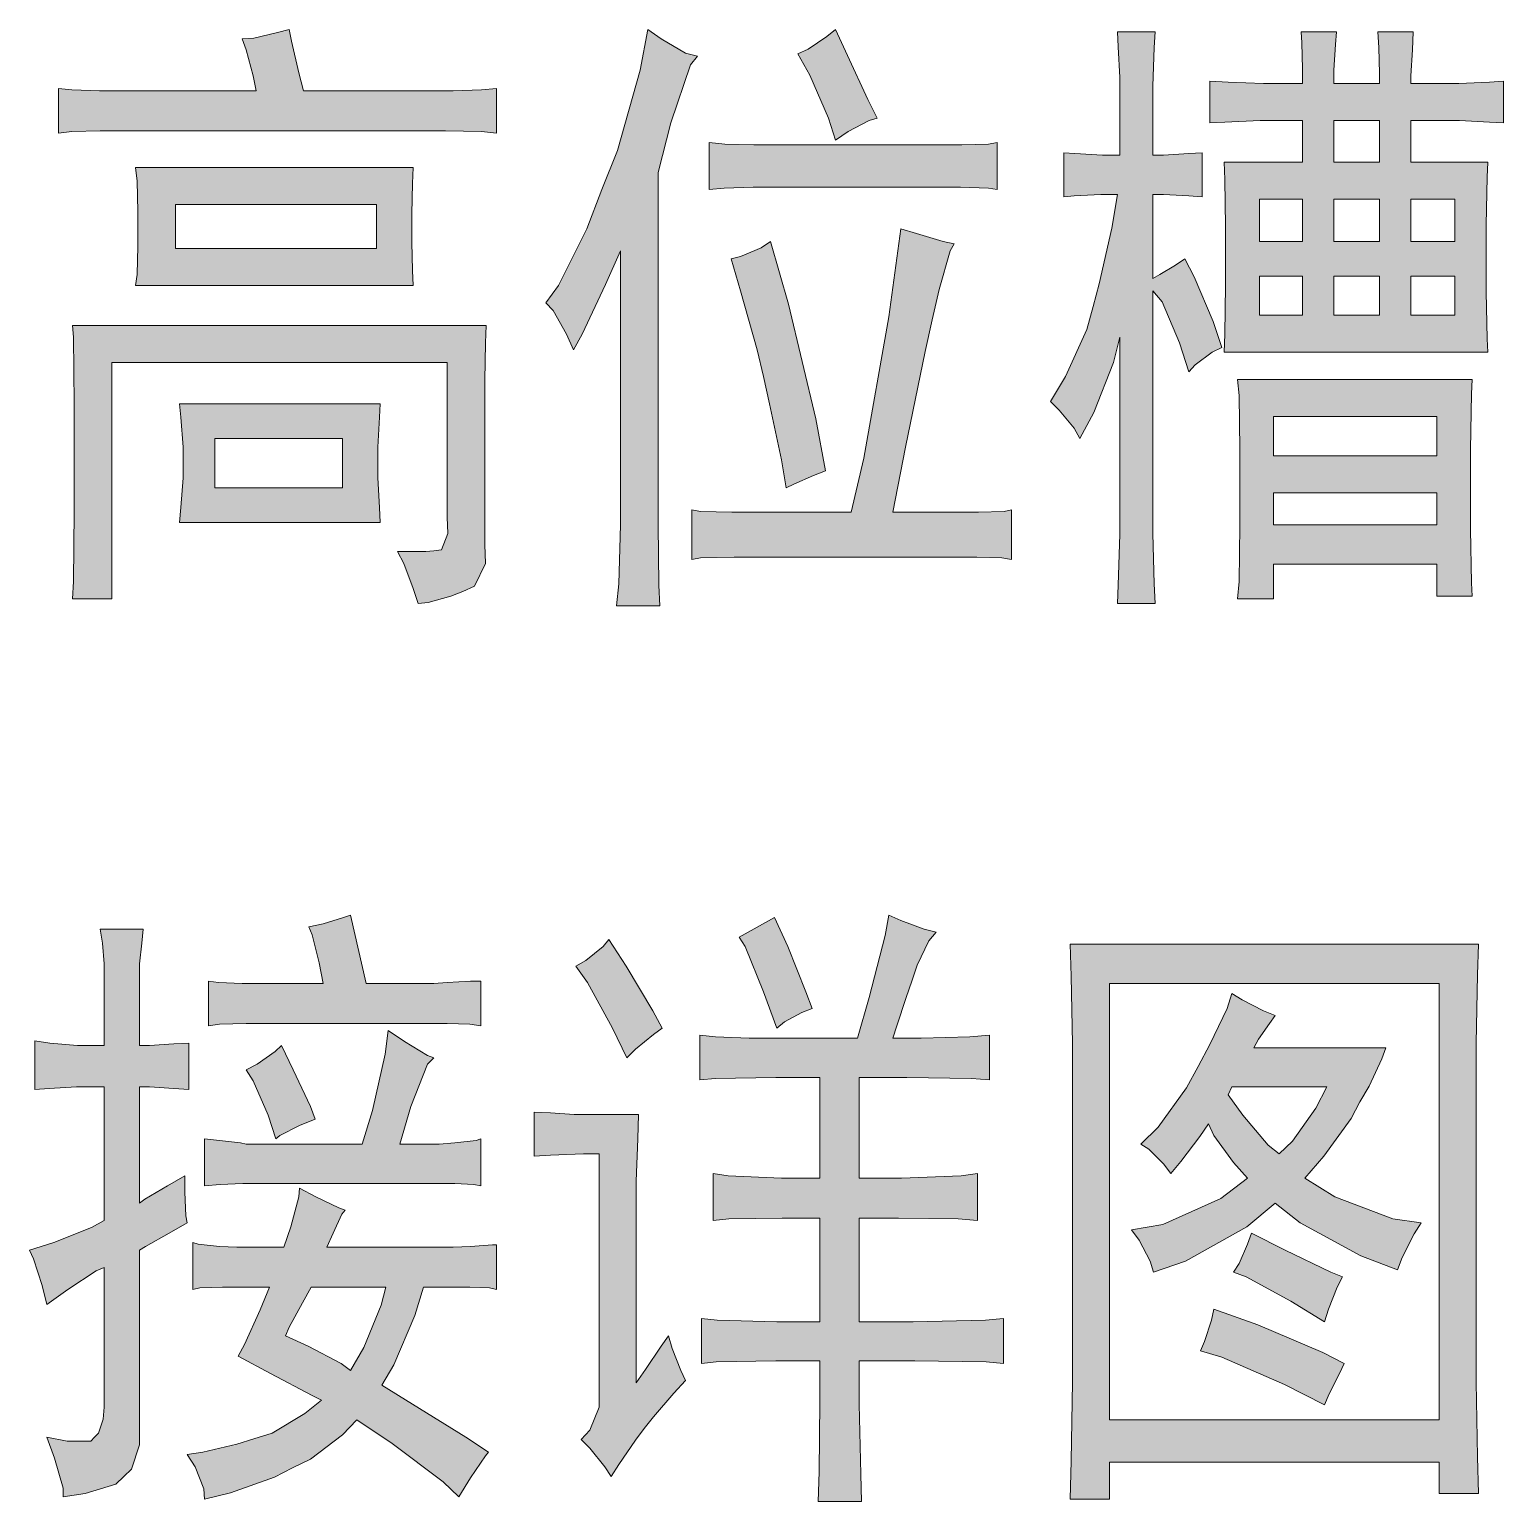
# Model space of a CAD drawing. Header units: millimetres. Extents: x 0 to 586, y 0 to 414.
# Drawn here: x 559.14 to 565.77, y 24.91 to 31.53 of the extents above; entities that cross this region are included whole.
import ezdxf

# ---------------------------------------------------------------- set-up
doc = ezdxf.new("R2010")
doc.units = ezdxf.units.MM

msp = doc.modelspace()

# ---------------------------------------------------------------- hatches: boundary and pattern name
h = msp.add_hatch(color=0)
h.dxf.hatch_style = 2
h.paths.add_polyline_path([(559.272722, 31.263167), (559.332694, 31.256111), (559.456167, 31.252583), (559.523194, 31.252583), (560.161722, 31.252583), (560.147611, 31.319611), (560.115861, 31.436028), (560.098222, 31.485417), (560.151139, 31.488944), (560.256972, 31.513639), (560.309889, 31.52775), (560.320472, 31.474833), (560.352222, 31.333722), (560.373389, 31.252583), (560.983694, 31.252583), (561.047194, 31.252583), (561.174194, 31.256111), (561.241222, 31.263167), (561.241222, 31.062083), (561.174194, 31.069139), (561.011917, 31.072667), (560.913139, 31.072667), (559.53025, 31.072667), (559.459694, 31.072667), (559.332694, 31.069139), (559.272722, 31.062083)])
h = msp.add_hatch(color=0)
h.dxf.hatch_style = 2
h.paths.add_polyline_path([(562.144333, 31.407806), (562.112583, 31.369), (562.024389, 31.107944), (561.967944, 30.885694), (561.967944, 29.478111), (561.967944, 29.301722), (561.971472, 29.030083), (561.975, 28.938361), (561.780972, 28.938361), (561.791556, 29.037139), (561.798611, 29.301722), (561.798611, 29.467528), (561.798611, 30.532917), (561.731583, 30.381222), (561.62575, 30.158972), (561.586944, 30.088417), (561.555194, 30.158972), (561.495222, 30.264806), (561.463472, 30.300083), (561.519917, 30.377694), (561.646917, 30.631694), (561.713944, 30.808083), (561.7845, 30.984472), (561.886806, 31.344306), (561.922083, 31.52775), (561.982056, 31.485417), (562.091417, 31.421917)])
h = msp.add_hatch(color=0)
h.dxf.hatch_style = 2
h.paths.add_polyline_path([(562.765222, 31.52775), (562.818139, 31.411333), (562.909861, 31.213778), (562.952194, 31.129111), (562.916917, 31.118528), (562.821667, 31.069139), (562.765222, 31.030333), (562.733472, 31.129111), (562.648806, 31.323139), (562.595889, 31.418389), (562.64175, 31.439556), (562.726417, 31.496)])
h = msp.add_hatch(color=0)
h.dxf.hatch_style = 2
h.paths.add_polyline_path([(564.335083, 30.497639), (564.377417, 30.4165), (564.462083, 30.215417), (564.500889, 30.099), (564.458556, 30.077833), (564.380944, 30.021389), (564.352722, 29.989639), (564.310389, 30.120167), (564.232778, 30.303611), (564.190444, 30.353), (564.190444, 29.4005), (564.190444, 29.262917), (564.1975, 29.037139), (564.201028, 28.948944), (564.031694, 28.948944), (564.035222, 29.030083), (564.042278, 29.259389), (564.042278, 29.4005), (564.042278, 30.144861), (564.014056, 30.031972), (563.925861, 29.806194), (563.862361, 29.689778), (563.837667, 29.735639), (563.770639, 29.816778), (563.731833, 29.855583), (563.798861, 29.968472), (563.894111, 30.180139), (563.922333, 30.282444), (563.950556, 30.38475), (564.007, 30.635222), (564.031694, 30.786917), (563.957611, 30.786917), (563.837667, 30.779861), (563.791806, 30.776333), (563.791806, 30.973889), (563.841194, 30.970361), (563.964667, 30.963306), (564.042278, 30.963306), (564.042278, 31.242), (564.042278, 31.312556), (564.035222, 31.450139), (564.031694, 31.517167), (564.201028, 31.517167), (564.1975, 31.446611), (564.190444, 31.27375), (564.190444, 31.174972), (564.190444, 30.963306), (564.239833, 30.963306), (564.352722, 30.970361), (564.412694, 30.973889), (564.412694, 30.776333), (564.352722, 30.779861), (564.239833, 30.786917), (564.190444, 30.786917), (564.190444, 30.409444), (564.222194, 30.427083), (564.29275, 30.469417)])
h = msp.add_hatch(color=0)
h.paths.add_polyline_path([(564.86425, 31.284333), (564.86425, 31.351361), (564.860722, 31.467778), (564.857194, 31.517167), (565.015944, 31.517167), (565.012417, 31.460722), (565.005361, 31.344306), (565.005361, 31.284333), (565.209972, 31.284333), (565.209972, 31.330194), (565.206444, 31.446611), (565.202917, 31.517167), (565.361667, 31.517167), (565.358139, 31.436028), (565.351083, 31.319611), (565.351083, 31.284333), (565.495722, 31.284333), (565.566278, 31.284333), (565.703861, 31.291389), (565.767361, 31.294917), (565.767361, 31.107944), (565.703861, 31.111472), (565.569806, 31.118528), (565.502778, 31.118528), (565.351083, 31.118528), (565.351083, 30.931556), (565.696806, 30.931556), (565.693278, 30.864528), (565.68975, 30.649333), (565.68975, 30.497639), (565.68975, 30.349472), (565.693278, 30.137806), (565.696806, 30.077833), (564.511472, 30.077833), (564.515, 30.158972), (564.518528, 30.377694), (564.518528, 30.508222), (564.518528, 30.642278), (564.515, 30.853944), (564.511472, 30.931556), (564.86425, 30.931556), (564.86425, 31.118528), (564.769, 31.118528), (564.67375, 31.118528), (564.515, 31.111472), (564.447972, 31.107944), (564.447972, 31.294917), (564.529111, 31.291389), (564.687861, 31.284333), (564.769, 31.284333)])
h.paths.add_polyline_path([(565.209972, 30.931556), (565.209972, 31.118528), (565.005361, 31.118528), (565.005361, 30.931556)])
h.paths.add_polyline_path([(565.209972, 30.57525), (565.209972, 30.76575), (565.005361, 30.76575), (565.005361, 30.57525)])
h.paths.add_polyline_path([(564.86425, 30.57525), (564.86425, 30.76575), (564.670222, 30.76575), (564.670222, 30.57525)])
h.paths.add_polyline_path([(565.548639, 30.57525), (565.548639, 30.76575), (565.351083, 30.76575), (565.351083, 30.57525)])
h.paths.add_polyline_path([(565.209972, 30.243639), (565.209972, 30.420028), (565.005361, 30.420028), (565.005361, 30.243639)])
h.paths.add_polyline_path([(565.548639, 30.243639), (565.548639, 30.420028), (565.351083, 30.420028), (565.351083, 30.243639)])
h.paths.add_polyline_path([(564.86425, 30.243639), (564.86425, 30.420028), (564.670222, 30.420028), (564.670222, 30.243639)])
h = msp.add_hatch(color=0)
h.dxf.hatch_style = 2
h.paths.add_polyline_path([(563.252056, 31.009167), (563.333194, 31.009167), (563.453139, 31.012694), (563.491944, 31.01975), (563.491944, 30.808083), (563.453139, 30.815139), (563.326139, 30.818667), (563.245, 30.818667), (562.454778, 30.818667), (562.394806, 30.818667), (562.264278, 30.815139), (562.19725, 30.808083), (562.19725, 31.01975), (562.267806, 31.012694), (562.398333, 31.009167), (562.454778, 31.009167)])
h = msp.add_hatch(color=0)
h.paths.add_polyline_path([(560.867278, 30.906861), (560.86375, 30.836306), (560.860222, 30.698722), (560.860222, 30.631694), (560.860222, 30.571722), (560.86375, 30.444722), (560.867278, 30.377694), (559.618444, 30.377694), (559.6255, 30.427083), (559.629028, 30.554083), (559.629028, 30.631694), (559.629028, 30.709306), (559.6255, 30.846889), (559.618444, 30.906861)])
h.paths.add_polyline_path([(560.701472, 30.5435), (560.701472, 30.741056), (559.798361, 30.741056), (559.798361, 30.5435)])
h = msp.add_hatch(color=0)
h.dxf.hatch_style = 2
h.paths.add_polyline_path([(563.297917, 30.564667), (563.280278, 30.532917), (563.230889, 30.360056), (563.199139, 30.222472), (563.167389, 30.081361), (563.079194, 29.650972), (563.02275, 29.358167), (563.322611, 29.358167), (563.407278, 29.358167), (563.523694, 29.361694), (563.555444, 29.36875), (563.555444, 29.1465), (563.513111, 29.153556), (563.400222, 29.157083), (563.322611, 29.157083), (562.4195, 29.157083), (562.310139, 29.157083), (562.158444, 29.153556), (562.119639, 29.1465), (562.119639, 29.36875), (562.158444, 29.361694), (562.299556, 29.358167), (562.401861, 29.358167), (562.835778, 29.358167), (562.892222, 29.601583), (563.005111, 30.236583), (563.058028, 30.631694), (563.128583, 30.610528), (563.248528, 30.57525)])
h = msp.add_hatch(color=0)
h.dxf.hatch_style = 2
h.paths.add_polyline_path([(562.472417, 30.57525), (562.553556, 30.293028), (562.677028, 29.777972), (562.719361, 29.545139), (562.666444, 29.523972), (562.57825, 29.485167), (562.542972, 29.467528), (562.521806, 29.594528), (562.468889, 29.845), (562.440667, 29.968472), (562.412444, 30.088417), (562.338361, 30.353), (562.296028, 30.497639), (562.338361, 30.508222), (562.430083, 30.547028)])
h = msp.add_hatch(color=0)
h.dxf.hatch_style = 2
h.paths.add_polyline_path([(561.188306, 29.213528), (561.191833, 29.128861), (561.142444, 29.026556), (561.089528, 29.001861), (561.036611, 28.980694), (560.934306, 28.952472), (560.888444, 28.948944), (560.867278, 29.015972), (560.824944, 29.128861), (560.796722, 29.181778), (560.842583, 29.181778), (560.923722, 29.181778), (560.959, 29.185306), (560.994278, 29.188833), (561.0225, 29.262917), (561.018972, 29.337), (561.018972, 30.031972), (559.512611, 30.031972), (559.512611, 28.970111), (559.336222, 28.970111), (559.33975, 29.047722), (559.343278, 29.361694), (559.343278, 29.601583), (559.343278, 29.845), (559.33975, 30.144861), (559.336222, 30.197778), (561.195361, 30.197778), (561.191833, 30.120167), (561.188306, 29.950833), (561.188306, 29.855583)])
h = msp.add_hatch(color=0)
h.paths.add_polyline_path([(565.62625, 29.954361), (565.622722, 29.890861), (565.619194, 29.640389), (565.619194, 29.456944), (565.619194, 29.280556), (565.622722, 29.040667), (565.62625, 28.980694), (565.4675, 28.980694), (565.4675, 29.125333), (564.733722, 29.125333), (564.733722, 28.970111), (564.571444, 28.970111), (564.5785, 29.047722), (564.582028, 29.298194), (564.582028, 29.467528), (564.582028, 29.640389), (564.5785, 29.883806), (564.571444, 29.954361)])
h.paths.add_polyline_path([(565.4675, 29.612167), (565.4675, 29.788556), (564.733722, 29.788556), (564.733722, 29.612167)])
h.paths.add_polyline_path([(565.4675, 29.301722), (565.4675, 29.446361), (564.733722, 29.446361), (564.733722, 29.301722)])
h = msp.add_hatch(color=0)
h.paths.add_polyline_path([(560.719111, 29.845), (560.715583, 29.785028), (560.708528, 29.650972), (560.708528, 29.580417), (560.708528, 29.513389), (560.715583, 29.379333), (560.719111, 29.312306), (559.816, 29.312306), (559.823056, 29.379333), (559.833639, 29.513389), (559.833639, 29.580417), (559.833639, 29.650972), (559.823056, 29.785028), (559.816, 29.845)])
h.paths.add_polyline_path([(560.549778, 29.467528), (560.549778, 29.689778), (559.97475, 29.689778), (559.97475, 29.467528)])
h = msp.add_hatch(color=0)
h.dxf.hatch_style = 2
h.paths.add_polyline_path([(560.461583, 27.2415), (560.443944, 27.333222), (560.412194, 27.460222), (560.398083, 27.4955), (560.461583, 27.509611), (560.553306, 27.537833), (560.585056, 27.548417), (560.655611, 27.2415), (560.959, 27.2415), (561.018972, 27.245028), (561.124806, 27.252083), (561.170667, 27.252083), (561.170667, 27.051), (561.121278, 27.058056), (561.018972, 27.061583), (560.966056, 27.061583), (560.186417, 27.061583), (560.115861, 27.061583), (559.995917, 27.058056), (559.946528, 27.051), (559.946528, 27.252083), (559.992389, 27.245028), (560.098222, 27.2415), (560.161722, 27.2415)])
h = msp.add_hatch(color=0)
h.dxf.hatch_style = 2
h.paths.add_polyline_path([(562.864, 26.994556), (562.916917, 27.178), (562.987472, 27.456694), (563.005111, 27.548417), (563.058028, 27.523722), (563.163861, 27.484917), (563.216778, 27.470806), (563.185028, 27.432), (563.132111, 27.322639), (563.107417, 27.252083), (563.082722, 27.178), (563.040389, 27.051), (563.02275, 26.994556), (563.14975, 26.994556), (563.368472, 27.001611), (563.456667, 27.008667), (563.456667, 26.807583), (563.375528, 26.814639), (563.08625, 26.818167), (562.871056, 26.818167), (562.871056, 26.366611), (563.061556, 26.366611), (563.329667, 26.377194), (563.40375, 26.387778), (563.40375, 26.176111), (563.315556, 26.183167), (563.047444, 26.186694), (562.871056, 26.186694), (562.871056, 25.721028), (563.114472, 25.721028), (563.439028, 25.728083), (563.520167, 25.735139), (563.520167, 25.534056), (563.442556, 25.541111), (563.121528, 25.544639), (562.871056, 25.544639), (562.871056, 25.350611), (562.878111, 25.036639), (562.881639, 24.913167), (562.687611, 24.913167), (562.691139, 25.047222), (562.694667, 25.361194), (562.694667, 25.544639), (562.497111, 25.544639), (562.229, 25.541111), (562.161972, 25.534056), (562.161972, 25.735139), (562.232528, 25.728083), (562.500639, 25.721028), (562.694667, 25.721028), (562.694667, 26.186694), (562.525333, 26.186694), (562.285444, 26.183167), (562.214889, 26.176111), (562.214889, 26.387778), (562.281917, 26.377194), (562.521806, 26.366611), (562.694667, 26.366611), (562.694667, 26.818167), (562.497111, 26.818167), (562.225472, 26.814639), (562.154917, 26.807583), (562.154917, 27.008667), (562.225472, 27.001611), (562.377167, 26.994556), (562.454778, 26.994556)])
h = msp.add_hatch(color=0)
h.dxf.hatch_style = 2
h.paths.add_polyline_path([(562.490056, 27.537833), (562.550028, 27.407306), (562.631167, 27.202694), (562.659389, 27.128611), (562.613528, 27.110972), (562.535917, 27.068639), (562.500639, 27.040417), (562.440667, 27.202694), (562.359528, 27.407306), (562.331306, 27.449639)])
h = msp.add_hatch(color=0)
h.dxf.hatch_style = 2
h.paths.add_polyline_path([(559.477333, 26.962806), (559.477333, 27.294417), (559.477333, 27.329694), (559.470278, 27.421417), (559.459694, 27.484917), (559.653722, 27.484917), (559.646667, 27.421417), (559.636083, 27.329694), (559.636083, 27.294417), (559.636083, 26.962806), (559.681944, 26.962806), (559.791306, 26.969861), (559.858333, 26.973389), (559.858333, 26.76525), (559.791306, 26.768778), (559.681944, 26.775833), (559.636083, 26.775833), (559.636083, 26.253722), (559.660778, 26.271361), (559.763083, 26.331333), (559.840694, 26.377194), (559.840694, 26.303111), (559.844222, 26.197278), (559.851278, 26.165528), (559.770139, 26.119667), (559.664306, 26.059694), (559.636083, 26.042056), (559.636083, 25.244778), (559.636083, 25.167167), (559.600806, 25.057806), (559.565528, 25.026056), (559.53025, 24.990778), (559.392667, 24.948444), (559.293889, 24.934333), (559.293889, 24.973139), (559.255083, 25.107194), (559.219806, 25.202444), (559.311528, 25.184806), (559.417361, 25.184806), (559.435, 25.202444), (559.452639, 25.220083), (559.473806, 25.283583), (559.477333, 25.3365), (559.477333, 25.964444), (559.442056, 25.950333), (559.315056, 25.865667), (559.219806, 25.798639), (559.198639, 25.883306), (559.159833, 26.00325), (559.142194, 26.042056), (559.251556, 26.077333), (559.420889, 26.144361), (559.477333, 26.176111), (559.477333, 26.775833), (559.417361, 26.775833), (559.353861, 26.775833), (559.230389, 26.768778), (559.166889, 26.76525), (559.166889, 26.983972), (559.233917, 26.973389), (559.357389, 26.962806), (559.417361, 26.962806)])
h = msp.add_hatch(color=0)
h.dxf.hatch_style = 2
h.paths.add_polyline_path([(561.745694, 27.439056), (561.823306, 27.319111), (561.94325, 27.118028), (561.985583, 27.040417), (561.946778, 27.012194), (561.865639, 26.945167), (561.826833, 26.906361), (561.763333, 27.040417), (561.650444, 27.245028), (561.597528, 27.319111), (561.643389, 27.343806), (561.721, 27.407306)])
h = msp.add_hatch(color=0)
h.paths.add_polyline_path([(565.654472, 27.417889), (565.650944, 27.280306), (565.643889, 26.973389), (565.643889, 26.807583), (565.643889, 25.62225), (565.643889, 25.449389), (565.650944, 25.11425), (565.654472, 24.948444), (565.478083, 24.948444), (565.478083, 25.089556), (563.996417, 25.089556), (563.996417, 24.92375), (563.820028, 24.92375), (563.823556, 25.096611), (563.830611, 25.449389), (563.830611, 25.632833), (563.830611, 26.807583), (563.830611, 26.969861), (563.823556, 27.27325), (563.820028, 27.417889)])
h.paths.add_polyline_path([(565.478083, 25.280056), (565.478083, 27.2415), (563.996417, 27.2415), (563.996417, 25.280056)])
h = msp.add_hatch(color=0)
h.paths.add_polyline_path([(564.740778, 27.096861), (564.716083, 27.061583), (564.666694, 26.991028), (564.645528, 26.952222), (565.238194, 26.952222), (565.220556, 26.902833), (565.164111, 26.779361), (565.121778, 26.708806), (565.082972, 26.634722), (564.9595, 26.465389), (564.874833, 26.366611), (565.008889, 26.281944), (565.269944, 26.183167), (565.396944, 26.165528), (565.365194, 26.116139), (565.312278, 26.010306), (565.291111, 25.953861), (565.125306, 26.017361), (564.853667, 26.165528), (564.740778, 26.253722), (564.613778, 26.147889), (564.338611, 25.992667), (564.193972, 25.943278), (564.179861, 25.992667), (564.130472, 26.087917), (564.095194, 26.133778), (564.236306, 26.158472), (564.497361, 26.274889), (564.617306, 26.366611), (564.553806, 26.437167), (564.465611, 26.557111), (564.440917, 26.610028), (564.402111, 26.553583), (564.317444, 26.440694), (564.271583, 26.387778), (564.239833, 26.430111), (564.172806, 26.497139), (564.137528, 26.518306), (564.215139, 26.595917), (564.342139, 26.772306), (564.395056, 26.867556), (564.447972, 26.966333), (564.525583, 27.128611), (564.54675, 27.195639), (564.592611, 27.167417), (564.687861, 27.118028)])
h.paths.add_polyline_path([(564.529111, 26.740556), (564.596139, 26.648833), (564.709028, 26.514778), (564.758417, 26.475972), (564.818389, 26.532417), (564.924222, 26.680583), (564.973611, 26.775833), (564.54675, 26.775833)])
h = msp.add_hatch(color=0)
h.dxf.hatch_style = 2
h.paths.add_polyline_path([(560.754389, 27.029833), (560.828472, 26.980444), (560.930778, 26.916944), (560.959, 26.906361), (560.930778, 26.878139), (560.856694, 26.687639), (560.807306, 26.518306), (560.983694, 26.518306), (561.05425, 26.525361), (561.1495, 26.535944), (561.170667, 26.543), (561.170667, 26.331333), (561.138917, 26.338389), (561.05425, 26.341917), (561.001333, 26.341917), (560.1335, 26.341917), (560.10175, 26.341917), (559.999444, 26.338389), (559.928889, 26.331333), (559.928889, 26.543), (559.995917, 26.535944), (560.091167, 26.525361), (560.115861, 26.518306), (560.637972, 26.518306), (560.683833, 26.67), (560.740278, 26.924)])
h = msp.add_hatch(color=0)
h.dxf.hatch_style = 2
h.paths.add_polyline_path([(560.274611, 26.962806), (560.327528, 26.853444), (560.405139, 26.687639), (560.426306, 26.631194), (560.35575, 26.602972), (560.267556, 26.557111), (560.249917, 26.543), (560.214639, 26.648833), (560.147611, 26.804056), (560.115861, 26.853444), (560.16525, 26.878139), (560.246389, 26.934583)])
h = msp.add_hatch(color=0)
h.dxf.hatch_style = 2
h.paths.add_polyline_path([(561.87975, 26.652361), (561.876222, 26.543), (561.869167, 26.3525), (561.869167, 26.274889), (561.869167, 25.445861), (561.9115, 25.505833), (561.982056, 25.611667), (562.013806, 25.657528), (562.031444, 25.601083), (562.07025, 25.502306), (562.091417, 25.456444), (562.0385, 25.4), (561.946778, 25.294167), (561.904444, 25.24125), (561.865639, 25.188333), (561.791556, 25.078972), (561.756278, 25.026056), (561.728056, 25.068389), (561.661028, 25.153056), (561.622222, 25.191861), (561.661028, 25.234194), (561.703361, 25.3365), (561.703361, 25.389417), (561.703361, 26.475972), (561.632806, 26.475972), (561.484639, 26.468917), (561.410556, 26.465389), (561.410556, 26.662944), (561.484639, 26.659417), (561.590472, 26.652361), (561.622222, 26.652361)])
h = msp.add_hatch(color=0)
h.paths.add_polyline_path([(560.560361, 26.221972), (560.54625, 26.204333), (560.507444, 26.119667), (560.479222, 26.056167), (561.047194, 26.056167), (561.124806, 26.059694), (561.223583, 26.06675), (561.241222, 26.06675), (561.241222, 25.865667), (561.209472, 25.872722), (561.121278, 25.87625), (561.064833, 25.87625), (560.913139, 25.87625), (560.874333, 25.74925), (560.779083, 25.527), (560.726167, 25.435278), (560.86375, 25.350611), (561.103639, 25.202444), (561.205944, 25.135417), (561.191833, 25.117778), (561.124806, 25.019), (561.071889, 24.934333), (561.001333, 25.001361), (560.772028, 25.174222), (560.613278, 25.280056), (560.549778, 25.213028), (560.405139, 25.103667), (560.324, 25.064861), (560.242861, 25.022528), (560.045306, 24.951972), (559.928889, 24.92375), (559.925361, 24.969611), (559.886556, 25.068389), (559.851278, 25.124833), (559.921833, 25.135417), (560.073528, 25.170694), (560.151139, 25.195389), (560.232278, 25.220083), (560.380444, 25.308278), (560.454528, 25.36825), (560.412194, 25.389417), (560.225222, 25.488194), (560.080583, 25.565806), (560.108806, 25.618722), (560.179361, 25.773944), (560.221694, 25.87625), (560.080583, 25.87625), (560.010028, 25.87625), (559.907722, 25.872722), (559.875972, 25.865667), (559.875972, 26.077333), (559.900667, 26.070278), (559.995917, 26.059694), (560.073528, 26.056167), (560.285194, 26.056167), (560.316944, 26.147889), (560.352222, 26.281944), (560.35575, 26.32075), (560.429833, 26.281944), (560.532139, 26.232556)])
h.paths.add_polyline_path([(560.29225, 25.657528), (560.394556, 25.611667), (560.542722, 25.534056), (560.585056, 25.502306), (560.645028, 25.604611), (560.722639, 25.795111), (560.743806, 25.87625), (560.408667, 25.87625), (560.369861, 25.805694), (560.309889, 25.696333)])
h = msp.add_hatch(color=0)
h.dxf.hatch_style = 2
h.paths.add_polyline_path([(564.634944, 26.119667), (564.786639, 26.042056), (564.99125, 25.943278), (565.044167, 25.922111), (565.019472, 25.87625), (564.980667, 25.777472), (564.963028, 25.721028), (564.811333, 25.81275), (564.61025, 25.922111), (564.553806, 25.943278), (564.5785, 25.982083), (564.617306, 26.070278)])
h = msp.add_hatch(color=0)
h.dxf.hatch_style = 2
h.paths.add_polyline_path([(564.465611, 25.777472), (564.663167, 25.706917), (564.955972, 25.583444), (565.051222, 25.534056), (565.030056, 25.488194), (564.984194, 25.396472), (564.963028, 25.347083), (564.783111, 25.438806), (564.500889, 25.562278), (564.405639, 25.5905), (564.423278, 25.632833), (564.455028, 25.728083)])

# ---------------------------------------------------------------- linework, layer by layer
at = {"color": 0, "lineweight": 0}
for points in [[(559.272722, 31.263167), (559.332694, 31.256111), (559.456167, 31.252583), (559.523194, 31.252583), (560.161722, 31.252583), (560.147611, 31.319611), (560.115861, 31.436028), (560.098222, 31.485417), (560.151139, 31.488944), (560.256972, 31.513639), (560.309889, 31.52775), (560.320472, 31.474833), (560.352222, 31.333722), (560.373389, 31.252583), (560.983694, 31.252583), (561.047194, 31.252583), (561.174194, 31.256111), (561.241222, 31.263167), (561.241222, 31.062083), (561.174194, 31.069139), (561.011917, 31.072667), (560.913139, 31.072667), (559.53025, 31.072667), (559.459694, 31.072667), (559.332694, 31.069139), (559.272722, 31.062083)], [(562.144333, 31.407806), (562.112583, 31.369), (562.024389, 31.107944), (561.967944, 30.885694), (561.967944, 29.478111), (561.967944, 29.301722), (561.971472, 29.030083), (561.975, 28.938361), (561.780972, 28.938361), (561.791556, 29.037139), (561.798611, 29.301722), (561.798611, 29.467528), (561.798611, 30.532917), (561.731583, 30.381222), (561.62575, 30.158972), (561.586944, 30.088417), (561.555194, 30.158972), (561.495222, 30.264806), (561.463472, 30.300083), (561.519917, 30.377694), (561.646917, 30.631694), (561.713944, 30.808083), (561.7845, 30.984472), (561.886806, 31.344306), (561.922083, 31.52775), (561.982056, 31.485417), (562.091417, 31.421917)], [(562.765222, 31.52775), (562.818139, 31.411333), (562.909861, 31.213778), (562.952194, 31.129111), (562.916917, 31.118528), (562.821667, 31.069139), (562.765222, 31.030333), (562.733472, 31.129111), (562.648806, 31.323139), (562.595889, 31.418389), (562.64175, 31.439556), (562.726417, 31.496)], [(564.335083, 30.497639), (564.377417, 30.4165), (564.462083, 30.215417), (564.500889, 30.099), (564.458556, 30.077833), (564.380944, 30.021389), (564.352722, 29.989639), (564.310389, 30.120167), (564.232778, 30.303611), (564.190444, 30.353), (564.190444, 29.4005), (564.190444, 29.262917), (564.1975, 29.037139), (564.201028, 28.948944), (564.031694, 28.948944), (564.035222, 29.030083), (564.042278, 29.259389), (564.042278, 29.4005), (564.042278, 30.144861), (564.014056, 30.031972), (563.925861, 29.806194), (563.862361, 29.689778), (563.837667, 29.735639), (563.770639, 29.816778), (563.731833, 29.855583), (563.798861, 29.968472), (563.894111, 30.180139), (563.922333, 30.282444), (563.950556, 30.38475), (564.007, 30.635222), (564.031694, 30.786917), (563.957611, 30.786917), (563.837667, 30.779861), (563.791806, 30.776333), (563.791806, 30.973889), (563.841194, 30.970361), (563.964667, 30.963306), (564.042278, 30.963306), (564.042278, 31.242), (564.042278, 31.312556), (564.035222, 31.450139), (564.031694, 31.517167), (564.201028, 31.517167), (564.1975, 31.446611), (564.190444, 31.27375), (564.190444, 31.174972), (564.190444, 30.963306), (564.239833, 30.963306), (564.352722, 30.970361), (564.412694, 30.973889), (564.412694, 30.776333), (564.352722, 30.779861), (564.239833, 30.786917), (564.190444, 30.786917), (564.190444, 30.409444), (564.222194, 30.427083), (564.29275, 30.469417)], [(564.86425, 31.284333), (564.86425, 31.351361), (564.860722, 31.467778), (564.857194, 31.517167), (565.015944, 31.517167), (565.012417, 31.460722), (565.005361, 31.344306), (565.005361, 31.284333), (565.209972, 31.284333), (565.209972, 31.330194), (565.206444, 31.446611), (565.202917, 31.517167), (565.361667, 31.517167), (565.358139, 31.436028), (565.351083, 31.319611), (565.351083, 31.284333), (565.495722, 31.284333), (565.566278, 31.284333), (565.703861, 31.291389), (565.767361, 31.294917), (565.767361, 31.107944), (565.703861, 31.111472), (565.569806, 31.118528), (565.502778, 31.118528), (565.351083, 31.118528), (565.351083, 30.931556), (565.696806, 30.931556), (565.693278, 30.864528), (565.68975, 30.649333), (565.68975, 30.497639), (565.68975, 30.349472), (565.693278, 30.137806), (565.696806, 30.077833), (564.511472, 30.077833), (564.515, 30.158972), (564.518528, 30.377694), (564.518528, 30.508222), (564.518528, 30.642278), (564.515, 30.853944), (564.511472, 30.931556), (564.86425, 30.931556), (564.86425, 31.118528), (564.769, 31.118528), (564.67375, 31.118528), (564.515, 31.111472), (564.447972, 31.107944), (564.447972, 31.294917), (564.529111, 31.291389), (564.687861, 31.284333), (564.769, 31.284333)], [(565.209972, 30.931556), (565.209972, 31.118528), (565.005361, 31.118528), (565.005361, 30.931556)], [(563.252056, 31.009167), (563.333194, 31.009167), (563.453139, 31.012694), (563.491944, 31.01975), (563.491944, 30.808083), (563.453139, 30.815139), (563.326139, 30.818667), (563.245, 30.818667), (562.454778, 30.818667), (562.394806, 30.818667), (562.264278, 30.815139), (562.19725, 30.808083), (562.19725, 31.01975), (562.267806, 31.012694), (562.398333, 31.009167), (562.454778, 31.009167)], [(560.867278, 30.906861), (560.86375, 30.836306), (560.860222, 30.698722), (560.860222, 30.631694), (560.860222, 30.571722), (560.86375, 30.444722), (560.867278, 30.377694), (559.618444, 30.377694), (559.6255, 30.427083), (559.629028, 30.554083), (559.629028, 30.631694), (559.629028, 30.709306), (559.6255, 30.846889), (559.618444, 30.906861)], [(560.701472, 30.5435), (560.701472, 30.741056), (559.798361, 30.741056), (559.798361, 30.5435)], [(564.86425, 30.57525), (564.86425, 30.76575), (564.670222, 30.76575), (564.670222, 30.57525)], [(565.209972, 30.57525), (565.209972, 30.76575), (565.005361, 30.76575), (565.005361, 30.57525)], [(565.548639, 30.57525), (565.548639, 30.76575), (565.351083, 30.76575), (565.351083, 30.57525)], [(563.297917, 30.564667), (563.280278, 30.532917), (563.230889, 30.360056), (563.199139, 30.222472), (563.167389, 30.081361), (563.079194, 29.650972), (563.02275, 29.358167), (563.322611, 29.358167), (563.407278, 29.358167), (563.523694, 29.361694), (563.555444, 29.36875), (563.555444, 29.1465), (563.513111, 29.153556), (563.400222, 29.157083), (563.322611, 29.157083), (562.4195, 29.157083), (562.310139, 29.157083), (562.158444, 29.153556), (562.119639, 29.1465), (562.119639, 29.36875), (562.158444, 29.361694), (562.299556, 29.358167), (562.401861, 29.358167), (562.835778, 29.358167), (562.892222, 29.601583), (563.005111, 30.236583), (563.058028, 30.631694), (563.128583, 30.610528), (563.248528, 30.57525)], [(562.472417, 30.57525), (562.553556, 30.293028), (562.677028, 29.777972), (562.719361, 29.545139), (562.666444, 29.523972), (562.57825, 29.485167), (562.542972, 29.467528), (562.521806, 29.594528), (562.468889, 29.845), (562.440667, 29.968472), (562.412444, 30.088417), (562.338361, 30.353), (562.296028, 30.497639), (562.338361, 30.508222), (562.430083, 30.547028)], [(564.86425, 30.243639), (564.86425, 30.420028), (564.670222, 30.420028), (564.670222, 30.243639)], [(565.209972, 30.243639), (565.209972, 30.420028), (565.005361, 30.420028), (565.005361, 30.243639)], [(565.548639, 30.243639), (565.548639, 30.420028), (565.351083, 30.420028), (565.351083, 30.243639)], [(561.188306, 29.213528), (561.191833, 29.128861), (561.142444, 29.026556), (561.089528, 29.001861), (561.036611, 28.980694), (560.934306, 28.952472), (560.888444, 28.948944), (560.867278, 29.015972), (560.824944, 29.128861), (560.796722, 29.181778), (560.842583, 29.181778), (560.923722, 29.181778), (560.959, 29.185306), (560.994278, 29.188833), (561.0225, 29.262917), (561.018972, 29.337), (561.018972, 30.031972), (559.512611, 30.031972), (559.512611, 28.970111), (559.336222, 28.970111), (559.33975, 29.047722), (559.343278, 29.361694), (559.343278, 29.601583), (559.343278, 29.845), (559.33975, 30.144861), (559.336222, 30.197778), (561.195361, 30.197778), (561.191833, 30.120167), (561.188306, 29.950833), (561.188306, 29.855583)], [(565.62625, 29.954361), (565.622722, 29.890861), (565.619194, 29.640389), (565.619194, 29.456944), (565.619194, 29.280556), (565.622722, 29.040667), (565.62625, 28.980694), (565.4675, 28.980694), (565.4675, 29.125333), (564.733722, 29.125333), (564.733722, 28.970111), (564.571444, 28.970111), (564.5785, 29.047722), (564.582028, 29.298194), (564.582028, 29.467528), (564.582028, 29.640389), (564.5785, 29.883806), (564.571444, 29.954361)], [(560.719111, 29.845), (560.715583, 29.785028), (560.708528, 29.650972), (560.708528, 29.580417), (560.708528, 29.513389), (560.715583, 29.379333), (560.719111, 29.312306), (559.816, 29.312306), (559.823056, 29.379333), (559.833639, 29.513389), (559.833639, 29.580417), (559.833639, 29.650972), (559.823056, 29.785028), (559.816, 29.845)], [(565.4675, 29.612167), (565.4675, 29.788556), (564.733722, 29.788556), (564.733722, 29.612167)], [(560.549778, 29.467528), (560.549778, 29.689778), (559.97475, 29.689778), (559.97475, 29.467528)], [(565.4675, 29.301722), (565.4675, 29.446361), (564.733722, 29.446361), (564.733722, 29.301722)], [(560.461583, 27.2415), (560.443944, 27.333222), (560.412194, 27.460222), (560.398083, 27.4955), (560.461583, 27.509611), (560.553306, 27.537833), (560.585056, 27.548417), (560.655611, 27.2415), (560.959, 27.2415), (561.018972, 27.245028), (561.124806, 27.252083), (561.170667, 27.252083), (561.170667, 27.051), (561.121278, 27.058056), (561.018972, 27.061583), (560.966056, 27.061583), (560.186417, 27.061583), (560.115861, 27.061583), (559.995917, 27.058056), (559.946528, 27.051), (559.946528, 27.252083), (559.992389, 27.245028), (560.098222, 27.2415), (560.161722, 27.2415)], [(562.864, 26.994556), (562.916917, 27.178), (562.987472, 27.456694), (563.005111, 27.548417), (563.058028, 27.523722), (563.163861, 27.484917), (563.216778, 27.470806), (563.185028, 27.432), (563.132111, 27.322639), (563.107417, 27.252083), (563.082722, 27.178), (563.040389, 27.051), (563.02275, 26.994556), (563.14975, 26.994556), (563.368472, 27.001611), (563.456667, 27.008667), (563.456667, 26.807583), (563.375528, 26.814639), (563.08625, 26.818167), (562.871056, 26.818167), (562.871056, 26.366611), (563.061556, 26.366611), (563.329667, 26.377194), (563.40375, 26.387778), (563.40375, 26.176111), (563.315556, 26.183167), (563.047444, 26.186694), (562.871056, 26.186694), (562.871056, 25.721028), (563.114472, 25.721028), (563.439028, 25.728083), (563.520167, 25.735139), (563.520167, 25.534056), (563.442556, 25.541111), (563.121528, 25.544639), (562.871056, 25.544639), (562.871056, 25.350611), (562.878111, 25.036639), (562.881639, 24.913167), (562.687611, 24.913167), (562.691139, 25.047222), (562.694667, 25.361194), (562.694667, 25.544639), (562.497111, 25.544639), (562.229, 25.541111), (562.161972, 25.534056), (562.161972, 25.735139), (562.232528, 25.728083), (562.500639, 25.721028), (562.694667, 25.721028), (562.694667, 26.186694), (562.525333, 26.186694), (562.285444, 26.183167), (562.214889, 26.176111), (562.214889, 26.387778), (562.281917, 26.377194), (562.521806, 26.366611), (562.694667, 26.366611), (562.694667, 26.818167), (562.497111, 26.818167), (562.225472, 26.814639), (562.154917, 26.807583), (562.154917, 27.008667), (562.225472, 27.001611), (562.377167, 26.994556), (562.454778, 26.994556)], [(562.490056, 27.537833), (562.550028, 27.407306), (562.631167, 27.202694), (562.659389, 27.128611), (562.613528, 27.110972), (562.535917, 27.068639), (562.500639, 27.040417), (562.440667, 27.202694), (562.359528, 27.407306), (562.331306, 27.449639)], [(559.477333, 26.962806), (559.477333, 27.294417), (559.477333, 27.329694), (559.470278, 27.421417), (559.459694, 27.484917), (559.653722, 27.484917), (559.646667, 27.421417), (559.636083, 27.329694), (559.636083, 27.294417), (559.636083, 26.962806), (559.681944, 26.962806), (559.791306, 26.969861), (559.858333, 26.973389), (559.858333, 26.76525), (559.791306, 26.768778), (559.681944, 26.775833), (559.636083, 26.775833), (559.636083, 26.253722), (559.660778, 26.271361), (559.763083, 26.331333), (559.840694, 26.377194), (559.840694, 26.303111), (559.844222, 26.197278), (559.851278, 26.165528), (559.770139, 26.119667), (559.664306, 26.059694), (559.636083, 26.042056), (559.636083, 25.244778), (559.636083, 25.167167), (559.600806, 25.057806), (559.565528, 25.026056), (559.53025, 24.990778), (559.392667, 24.948444), (559.293889, 24.934333), (559.293889, 24.973139), (559.255083, 25.107194), (559.219806, 25.202444), (559.311528, 25.184806), (559.417361, 25.184806), (559.435, 25.202444), (559.452639, 25.220083), (559.473806, 25.283583), (559.477333, 25.3365), (559.477333, 25.964444), (559.442056, 25.950333), (559.315056, 25.865667), (559.219806, 25.798639), (559.198639, 25.883306), (559.159833, 26.00325), (559.142194, 26.042056), (559.251556, 26.077333), (559.420889, 26.144361), (559.477333, 26.176111), (559.477333, 26.775833), (559.417361, 26.775833), (559.353861, 26.775833), (559.230389, 26.768778), (559.166889, 26.76525), (559.166889, 26.983972), (559.233917, 26.973389), (559.357389, 26.962806), (559.417361, 26.962806)], [(561.745694, 27.439056), (561.823306, 27.319111), (561.94325, 27.118028), (561.985583, 27.040417), (561.946778, 27.012194), (561.865639, 26.945167), (561.826833, 26.906361), (561.763333, 27.040417), (561.650444, 27.245028), (561.597528, 27.319111), (561.643389, 27.343806), (561.721, 27.407306)], [(565.654472, 27.417889), (565.650944, 27.280306), (565.643889, 26.973389), (565.643889, 26.807583), (565.643889, 25.62225), (565.643889, 25.449389), (565.650944, 25.11425), (565.654472, 24.948444), (565.478083, 24.948444), (565.478083, 25.089556), (563.996417, 25.089556), (563.996417, 24.92375), (563.820028, 24.92375), (563.823556, 25.096611), (563.830611, 25.449389), (563.830611, 25.632833), (563.830611, 26.807583), (563.830611, 26.969861), (563.823556, 27.27325), (563.820028, 27.417889)], [(565.478083, 25.280056), (565.478083, 27.2415), (563.996417, 27.2415), (563.996417, 25.280056)], [(564.740778, 27.096861), (564.716083, 27.061583), (564.666694, 26.991028), (564.645528, 26.952222), (565.238194, 26.952222), (565.220556, 26.902833), (565.164111, 26.779361), (565.121778, 26.708806), (565.082972, 26.634722), (564.9595, 26.465389), (564.874833, 26.366611), (565.008889, 26.281944), (565.269944, 26.183167), (565.396944, 26.165528), (565.365194, 26.116139), (565.312278, 26.010306), (565.291111, 25.953861), (565.125306, 26.017361), (564.853667, 26.165528), (564.740778, 26.253722), (564.613778, 26.147889), (564.338611, 25.992667), (564.193972, 25.943278), (564.179861, 25.992667), (564.130472, 26.087917), (564.095194, 26.133778), (564.236306, 26.158472), (564.497361, 26.274889), (564.617306, 26.366611), (564.553806, 26.437167), (564.465611, 26.557111), (564.440917, 26.610028), (564.402111, 26.553583), (564.317444, 26.440694), (564.271583, 26.387778), (564.239833, 26.430111), (564.172806, 26.497139), (564.137528, 26.518306), (564.215139, 26.595917), (564.342139, 26.772306), (564.395056, 26.867556), (564.447972, 26.966333), (564.525583, 27.128611), (564.54675, 27.195639), (564.592611, 27.167417), (564.687861, 27.118028)], [(560.754389, 27.029833), (560.828472, 26.980444), (560.930778, 26.916944), (560.959, 26.906361), (560.930778, 26.878139), (560.856694, 26.687639), (560.807306, 26.518306), (560.983694, 26.518306), (561.05425, 26.525361), (561.1495, 26.535944), (561.170667, 26.543), (561.170667, 26.331333), (561.138917, 26.338389), (561.05425, 26.341917), (561.001333, 26.341917), (560.1335, 26.341917), (560.10175, 26.341917), (559.999444, 26.338389), (559.928889, 26.331333), (559.928889, 26.543), (559.995917, 26.535944), (560.091167, 26.525361), (560.115861, 26.518306), (560.637972, 26.518306), (560.683833, 26.67), (560.740278, 26.924)], [(560.274611, 26.962806), (560.327528, 26.853444), (560.405139, 26.687639), (560.426306, 26.631194), (560.35575, 26.602972), (560.267556, 26.557111), (560.249917, 26.543), (560.214639, 26.648833), (560.147611, 26.804056), (560.115861, 26.853444), (560.16525, 26.878139), (560.246389, 26.934583)], [(564.529111, 26.740556), (564.596139, 26.648833), (564.709028, 26.514778), (564.758417, 26.475972), (564.818389, 26.532417), (564.924222, 26.680583), (564.973611, 26.775833), (564.54675, 26.775833)], [(561.87975, 26.652361), (561.876222, 26.543), (561.869167, 26.3525), (561.869167, 26.274889), (561.869167, 25.445861), (561.9115, 25.505833), (561.982056, 25.611667), (562.013806, 25.657528), (562.031444, 25.601083), (562.07025, 25.502306), (562.091417, 25.456444), (562.0385, 25.4), (561.946778, 25.294167), (561.904444, 25.24125), (561.865639, 25.188333), (561.791556, 25.078972), (561.756278, 25.026056), (561.728056, 25.068389), (561.661028, 25.153056), (561.622222, 25.191861), (561.661028, 25.234194), (561.703361, 25.3365), (561.703361, 25.389417), (561.703361, 26.475972), (561.632806, 26.475972), (561.484639, 26.468917), (561.410556, 26.465389), (561.410556, 26.662944), (561.484639, 26.659417), (561.590472, 26.652361), (561.622222, 26.652361)], [(560.560361, 26.221972), (560.54625, 26.204333), (560.507444, 26.119667), (560.479222, 26.056167), (561.047194, 26.056167), (561.124806, 26.059694), (561.223583, 26.06675), (561.241222, 26.06675), (561.241222, 25.865667), (561.209472, 25.872722), (561.121278, 25.87625), (561.064833, 25.87625), (560.913139, 25.87625), (560.874333, 25.74925), (560.779083, 25.527), (560.726167, 25.435278), (560.86375, 25.350611), (561.103639, 25.202444), (561.205944, 25.135417), (561.191833, 25.117778), (561.124806, 25.019), (561.071889, 24.934333), (561.001333, 25.001361), (560.772028, 25.174222), (560.613278, 25.280056), (560.549778, 25.213028), (560.405139, 25.103667), (560.324, 25.064861), (560.242861, 25.022528), (560.045306, 24.951972), (559.928889, 24.92375), (559.925361, 24.969611), (559.886556, 25.068389), (559.851278, 25.124833), (559.921833, 25.135417), (560.073528, 25.170694), (560.151139, 25.195389), (560.232278, 25.220083), (560.380444, 25.308278), (560.454528, 25.36825), (560.412194, 25.389417), (560.225222, 25.488194), (560.080583, 25.565806), (560.108806, 25.618722), (560.179361, 25.773944), (560.221694, 25.87625), (560.080583, 25.87625), (560.010028, 25.87625), (559.907722, 25.872722), (559.875972, 25.865667), (559.875972, 26.077333), (559.900667, 26.070278), (559.995917, 26.059694), (560.073528, 26.056167), (560.285194, 26.056167), (560.316944, 26.147889), (560.352222, 26.281944), (560.35575, 26.32075), (560.429833, 26.281944), (560.532139, 26.232556)], [(564.634944, 26.119667), (564.786639, 26.042056), (564.99125, 25.943278), (565.044167, 25.922111), (565.019472, 25.87625), (564.980667, 25.777472), (564.963028, 25.721028), (564.811333, 25.81275), (564.61025, 25.922111), (564.553806, 25.943278), (564.5785, 25.982083), (564.617306, 26.070278)], [(560.29225, 25.657528), (560.394556, 25.611667), (560.542722, 25.534056), (560.585056, 25.502306), (560.645028, 25.604611), (560.722639, 25.795111), (560.743806, 25.87625), (560.408667, 25.87625), (560.369861, 25.805694), (560.309889, 25.696333)], [(564.465611, 25.777472), (564.663167, 25.706917), (564.955972, 25.583444), (565.051222, 25.534056), (565.030056, 25.488194), (564.984194, 25.396472), (564.963028, 25.347083), (564.783111, 25.438806), (564.500889, 25.562278), (564.405639, 25.5905), (564.423278, 25.632833), (564.455028, 25.728083)]]:
    msp.add_lwpolyline(points, close=True, dxfattribs=at)

doc.saveas('drawing.dxf')
